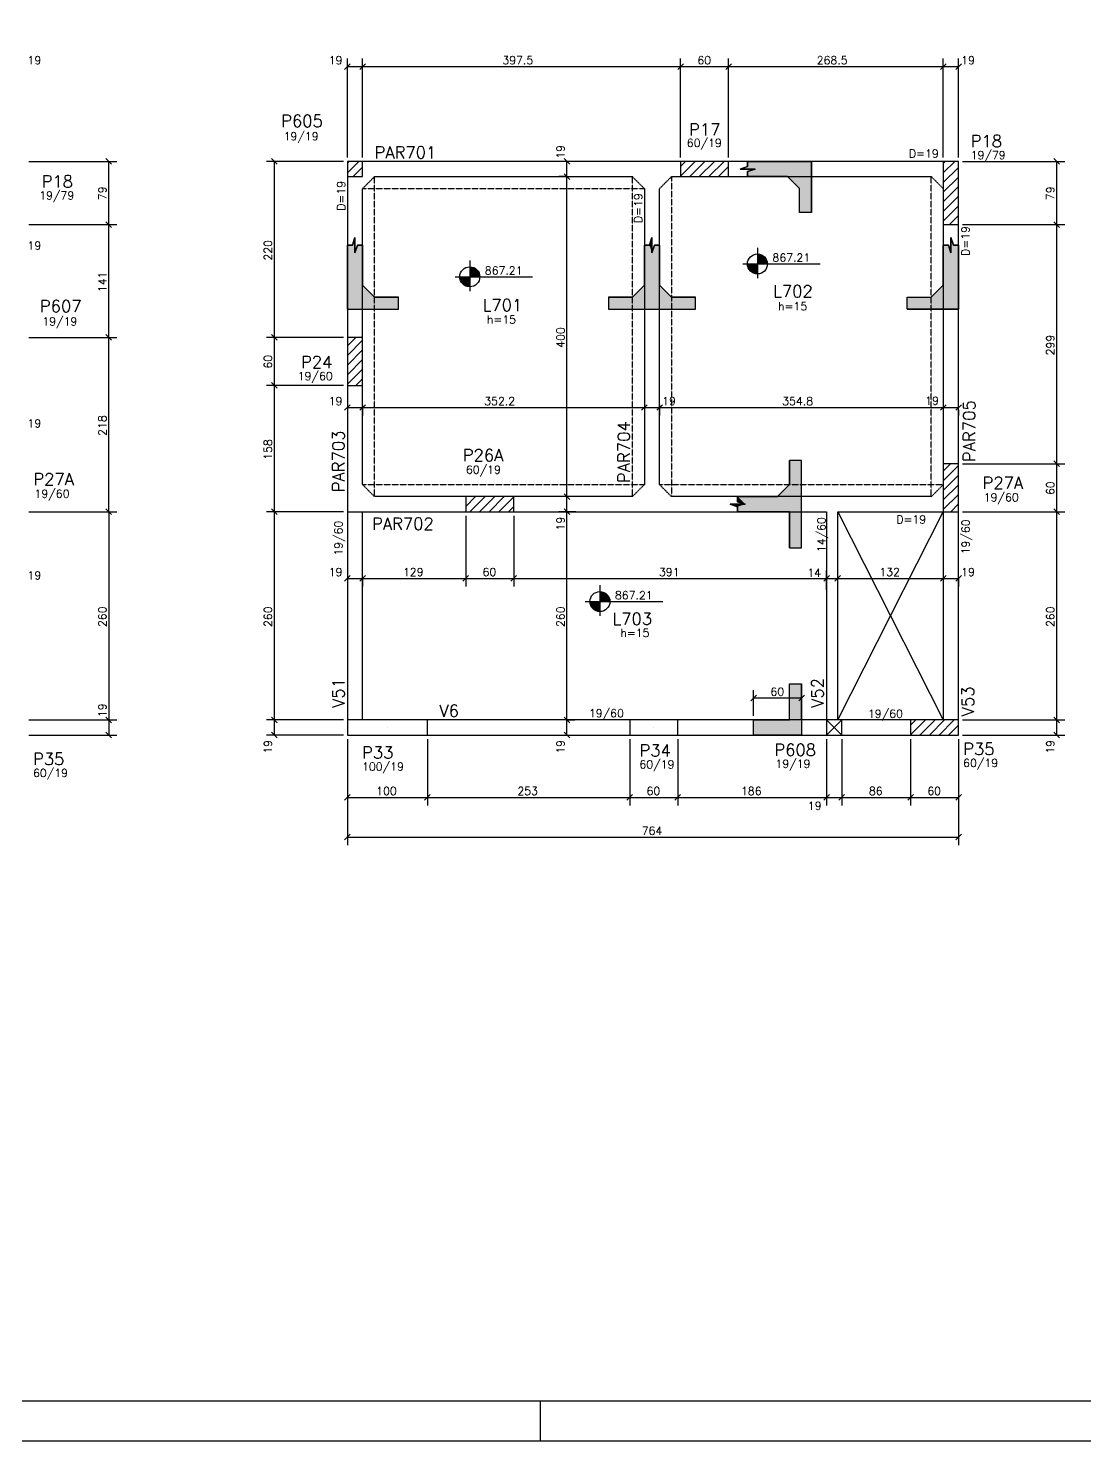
# Model space of a CAD drawing. Extents: x 474 to 5808, y 370 to 3870.
# Drawn here: x 3299 to 4620, y 370 to 2135 of the extents above; entities that cross this region are included whole.
import ezdxf

# ---------------------------------------------------------------- set-up
doc = ezdxf.new("R2010")
doc.units = 0
doc.header["$MEASUREMENT"] = 0
doc.linetypes.add('ESTILO_TQS_0001', pattern=[1, 0.7, -0.3])
doc.linetypes.add('ESTILO_TQS_0005', pattern=[0.4, 0.3, -0.1])
for name, color, linetype in [('1', 1, 'CONTINUOUS'), ('2', 2, 'CONTINUOUS'), ('3', 3, 'CONTINUOUS'), ('4', 4, 'CONTINUOUS'), ('6', 6, 'CONTINUOUS'), ('7', 7, 'CONTINUOUS'), ('8', 8, 'CONTINUOUS'), ('9', 9, 'CONTINUOUS')]:
    doc.layers.add(name, color=color, linetype=linetype)
doc.styles.get("Standard").update_dxf_attribs({"font": 'ROMANS.SHX'})

msp = doc.modelspace()

# ---------------------------------------------------------------- linework, layer by layer
at = {"layer": '1', "linetype": 'Continuous'}
for p, q in [((4310.747761, 1270.901967), (4442.747761, 1530.901967)), ((4310.747761, 1530.901967), (4442.747761, 1270.901967)), ((4296.747761, 1251.901967), (4315.747761, 1270.901967)), ((4315.747761, 1251.901967), (4296.747761, 1270.901967))]:
    msp.add_line(p, q, dxfattribs=at)
for points in [[(474.213215, 369.839668), (5807.808732, 369.839668), (5807.808732, 3869.839668), (474.213215, 3869.839668), (474.213215, 369.839668)], [(4198.133318, 1968.901967), (4198.133318, 1962.568621), (4188.633318, 1959.401967), (4207.633317, 1959.401967), (4198.133318, 1956.235294), (4198.133318, 1949.901967)], [(3697.747761, 1864.250747), (3704.081106, 1864.250747), (3707.247761, 1873.750747), (3707.247761, 1854.750748), (3710.414434, 1864.250747), (3716.747761, 1864.250747)], [(4068.997674, 1864.250747), (4075.331019, 1864.250747), (4078.497674, 1873.750747), (4078.497674, 1854.750748), (4081.664346, 1864.250747), (4087.997674, 1864.250747)], [(4461.747841, 1864.250747), (4455.414496, 1864.250747), (4452.247841, 1873.750747), (4452.247841, 1854.750748), (4449.081169, 1864.250747), (4442.747841, 1864.250747)], [(4185.633318, 1530.901967), (4185.633318, 1537.235312), (4176.133318, 1540.401967), (4195.133317, 1540.401967), (4185.633318, 1543.568639), (4185.633318, 1549.901967)]]:
    msp.add_lwpolyline(points, dxfattribs=at)
at = {"layer": '2', "linetype": 'Continuous'}
for p, q in [((3694.212308, 2083.790892), (3701.283375, 2090.86196)), ((3713.212308, 2083.790892), (3720.283375, 2090.86196)), ((3713.212308, 2083.790892), (3720.283375, 2090.86196)), ((4110.712227, 2083.790892), (4117.783295, 2090.86196)), ((4110.712227, 2083.790892), (4117.783295, 2090.86196)), ((4170.712227, 2083.790892), (4177.783295, 2090.86196)), ((4170.712227, 2083.790892), (4177.783295, 2090.86196)), ((4439.212227, 2083.790892), (4446.283295, 2090.86196)), ((4439.212227, 2083.790892), (4446.283295, 2090.86196)), ((4458.212227, 2083.790892), (4465.283295, 2090.86196)), ((3402.986963, 1965.366433), (3395.915895, 1972.437501)), ((3610.055443, 1965.366433), (3602.984375, 1972.437501)), ((3975.762896, 1965.366433), (3968.691829, 1972.437501)), ((4588.011983, 1965.366433), (4580.940915, 1972.437501)), ((3707.247841, 1959.401967), (3707.247841, 1959.401967)), ((3975.762896, 1946.366433), (3968.691829, 1953.437501)), ((3975.762896, 1946.366433), (3968.691829, 1953.437501)), ((4144.247761, 1959.401967), (4144.247761, 1959.401967)), ((4452.247761, 1929.401967), (4452.247761, 1929.401967)), ((3402.986963, 1886.366433), (3395.915895, 1893.437501)), ((3402.986963, 1886.366433), (3395.915895, 1893.437501)), ((4588.011983, 1886.366433), (4580.940915, 1893.437501)), ((4588.011983, 1886.366433), (4580.940915, 1893.437501)), ((3402.986963, 1745.366433), (3395.915895, 1752.437501)), ((3402.986963, 1745.366433), (3395.915895, 1752.437501)), ((3402.986963, 1745.366433), (3395.915895, 1752.437501)), ((3610.055443, 1745.366433), (3602.984375, 1752.437501)), ((3610.055443, 1745.366433), (3602.984375, 1752.437501)), ((3707.247761, 1718.901967), (3707.247761, 1718.901967)), ((3610.055443, 1685.366433), (3602.984375, 1692.437501)), ((3610.055443, 1685.366433), (3602.984375, 1692.437501)), ((3694.212227, 1657.762087), (3701.283295, 1664.833154)), ((3713.212227, 1657.762087), (3720.283295, 1664.833154)), ((3713.212227, 1657.762087), (3720.283295, 1664.833154)), ((4065.46214, 1657.762087), (4072.533208, 1664.833154)), ((4065.46214, 1657.762087), (4072.533208, 1664.833154)), ((4084.46214, 1657.762087), (4091.533208, 1664.833154)), ((4084.46214, 1657.762087), (4091.533208, 1664.833154)), ((4439.212227, 1657.762087), (4446.283295, 1664.833154)), ((4439.212227, 1657.762087), (4446.283295, 1664.833154)), ((4458.212227, 1657.762087), (4465.283295, 1664.833154)), ((4588.011983, 1587.366433), (4580.940915, 1594.437501)), ((4588.011983, 1587.366433), (4580.940915, 1594.437501)), ((4452.247761, 1560.901967), (4452.247761, 1560.901967)), ((3875.747761, 1540.401967), (3875.747761, 1540.401967)), ((3975.762896, 1546.366433), (3968.691829, 1553.437501)), ((3975.762896, 1546.366433), (3968.691829, 1553.437501)), ((3402.986963, 1527.366433), (3395.915895, 1534.437501)), ((3402.986963, 1527.366433), (3395.915895, 1534.437501)), ((3395.915895, 1534.437501), (3402.986963, 1527.366433)), ((3610.055443, 1527.366433), (3602.984375, 1534.437501)), ((3610.055443, 1527.366433), (3602.984375, 1534.437501)), ((3975.762896, 1527.366433), (3968.691829, 1534.437501)), ((4588.011983, 1527.366433), (4580.940915, 1534.437501)), ((4588.011983, 1527.366433), (4580.940915, 1534.437501)), ((3694.212227, 1444.130282), (3701.283295, 1451.20135)), ((3713.212227, 1444.130282), (3720.283295, 1451.20135)), ((3713.212227, 1444.130282), (3720.283295, 1451.20135)), ((3842.212227, 1444.130282), (3849.283295, 1451.20135)), ((3842.212227, 1444.130282), (3849.283295, 1451.20135)), ((3902.212227, 1444.130282), (3909.283295, 1451.20135)), ((3902.212227, 1444.130282), (3909.283295, 1451.20135)), ((4293.212227, 1444.130282), (4300.283295, 1451.20135)), ((4293.212227, 1444.130282), (4300.283295, 1451.20135)), ((4307.212227, 1444.130282), (4314.283295, 1451.20135)), ((4307.212227, 1444.130282), (4314.283295, 1451.20135)), ((4439.212227, 1444.130282), (4446.283295, 1451.20135)), ((4439.212227, 1444.130282), (4446.283295, 1451.20135)), ((4458.212227, 1444.130282), (4465.283295, 1451.20135)), ((4209.168852, 1301.580875), (4202.097784, 1294.509807)), ((4269.168852, 1301.580875), (4262.097784, 1294.509807)), ((3395.915895, 1274.437501), (3402.986963, 1267.366433)), ((3395.915895, 1274.437501), (3402.986963, 1267.366433)), ((3610.055443, 1267.366433), (3602.984375, 1274.437501)), ((3610.055443, 1267.366433), (3602.984375, 1274.437501)), ((3975.762896, 1267.366433), (3968.691829, 1274.437501)), ((3975.762896, 1267.366433), (3968.691829, 1274.437501)), ((4588.011983, 1267.366433), (4580.940915, 1274.437501)), ((4588.011983, 1267.366433), (4580.940915, 1274.437501)), ((3395.915895, 1255.437501), (3402.986963, 1248.366433)), ((3610.055443, 1248.366433), (3602.984375, 1255.437501)), ((3747.747761, 1261.401967), (3747.747761, 1261.401967)), ((3975.762896, 1248.366433), (3968.691829, 1255.437501)), ((4080.747761, 1261.401967), (4080.747761, 1261.401967)), ((4306.247761, 1261.401967), (4306.247761, 1261.401967)), ((4431.747761, 1261.401967), (4431.747761, 1261.401967)), ((4588.011983, 1248.366433), (4580.940915, 1255.437501)), ((3694.212227, 1170.428271), (3701.283295, 1177.499339)), ((3794.212227, 1170.428271), (3801.283295, 1177.499339)), ((3794.212227, 1170.428271), (3801.283295, 1177.499339)), ((4047.212227, 1170.428271), (4054.283295, 1177.499339)), ((4047.212227, 1170.428271), (4054.283295, 1177.499339)), ((4107.212227, 1170.428271), (4114.283295, 1177.499339)), ((4107.212227, 1170.428271), (4114.283295, 1177.499339)), ((4293.212227, 1170.428271), (4300.283295, 1177.499339)), ((4293.212227, 1170.428271), (4300.283295, 1177.499339)), ((4312.212227, 1170.428271), (4319.283295, 1177.499339)), ((4312.212227, 1170.428271), (4319.283295, 1177.499339)), ((4398.212227, 1170.428271), (4405.283295, 1177.499339)), ((4398.212227, 1170.428271), (4405.283295, 1177.499339)), ((4458.212227, 1170.428271), (4465.283295, 1177.499339)), ((3694.212227, 1120.73109), (3701.283295, 1127.802158)), ((4458.212227, 1120.73109), (4465.283295, 1127.802158))]:
    msp.add_line(p, q, dxfattribs=at)
at = {"layer": '3', "linetype": 'Continuous'}
for p, q in [((3697.747841, 1954.729626), (3711.920182, 1968.901967)), ((3697.747841, 1966.750441), (3699.899367, 1968.901967)), ((3704.940998, 1949.901967), (3716.747841, 1961.708811)), ((4114.247761, 1950.501011), (4132.648717, 1968.901967)), ((4114.247761, 1962.521826), (4120.627902, 1968.901967)), ((4125.669532, 1949.901967), (4144.669532, 1968.901967)), ((4137.690348, 1949.901967), (4156.690348, 1968.901967)), ((4149.711163, 1949.901967), (4168.711163, 1968.901967)), ((4161.731978, 1949.901967), (4174.247761, 1962.417749)), ((4442.747761, 1954.438998), (4457.21073, 1968.901967)), ((4442.747761, 1966.459813), (4445.189914, 1968.901967)), ((4442.747761, 1942.418183), (4461.747761, 1961.418183)), ((4173.752794, 1949.901967), (4174.247761, 1950.396934)), ((4442.747761, 1930.397367), (4461.747761, 1949.397367)), ((4442.747761, 1918.376552), (4461.747761, 1937.376552)), ((4442.747761, 1906.355737), (4461.747761, 1925.355737)), ((4442.747761, 1894.334922), (4461.747761, 1913.334922)), ((4450.335621, 1889.901967), (4461.747761, 1901.314106)), ((4210.390019, 1861.049699), (4210.390019, 1822.902919)), ((3850.78943, 1844.931589), (3850.78943, 1806.784809)), ((3850.78943, 1837.079483), (3850.78943, 1812.079483)), ((3850.78943, 1836.472136), (3854.638555, 1836.472136)), ((4192.131324, 1840.697593), (4288.855469, 1840.697593)), ((4210.389972, 1839.904792), (4197.889972, 1839.904792)), ((4197.890019, 1840.697593), (4222.890019, 1840.697593)), ((4210.389972, 1839.111943), (4197.990966, 1839.111943)), ((4210.389972, 1838.319094), (4198.118329, 1838.319094)), ((4210.389972, 1837.526245), (4198.298955, 1837.526245)), ((4210.389972, 1836.733443), (4198.535228, 1836.733443)), ((4210.390019, 1853.197593), (4210.390019, 1828.197593)), ((4210.390019, 1852.590246), (4214.239144, 1852.590246)), ((4210.390019, 1851.797397), (4216.138482, 1851.797397)), ((4210.390019, 1851.004548), (4217.462277, 1851.004548)), ((4210.390019, 1850.211687), (4218.497539, 1850.211687)), ((4210.390019, 1849.418897), (4219.344878, 1849.418897)), ((4210.390019, 1848.626048), (4220.053887, 1848.626048)), ((4210.390019, 1847.833187), (4220.653224, 1847.833187)), ((4210.390019, 1847.040338), (4221.161246, 1847.040338)), ((4210.390019, 1846.247489), (4221.5904, 1846.247489)), ((4210.390019, 1845.45464), (4221.949458, 1845.45464)), ((4210.390019, 1844.661791), (4222.244763, 1844.661791)), ((4210.390019, 1843.868989), (4222.481036, 1843.868989)), ((4210.390019, 1843.07614), (4222.661614, 1843.07614)), ((4210.390019, 1842.283291), (4222.789025, 1842.283291)), ((4210.390019, 1841.490442), (4222.890019, 1841.490442)), ((3832.530735, 1824.579483), (3929.25488, 1824.579483)), ((3850.789383, 1823.786682), (3838.289383, 1823.786682)), ((3838.28943, 1824.579483), (3863.28943, 1824.579483)), ((3850.789383, 1822.993833), (3838.390377, 1822.993833)), ((3850.789383, 1822.200984), (3838.51774, 1822.200984)), ((3850.789383, 1821.408135), (3838.698366, 1821.408135)), ((3850.789383, 1820.615333), (3838.934639, 1820.615333)), ((3850.789383, 1819.822437), (3839.229944, 1819.822437)), ((3850.789383, 1819.029635), (3839.589002, 1819.029635)), ((3850.78943, 1835.679287), (3856.537893, 1835.679287)), ((3850.78943, 1834.886438), (3857.861688, 1834.886438)), ((3850.78943, 1834.093577), (3858.89695, 1834.093577)), ((3850.78943, 1833.300787), (3859.744289, 1833.300787)), ((3850.78943, 1832.507938), (3860.453298, 1832.507938)), ((3850.78943, 1831.715077), (3861.052635, 1831.715077)), ((3850.78943, 1830.922228), (3861.560657, 1830.922228)), ((3850.78943, 1830.129379), (3861.989811, 1830.129379)), ((3850.78943, 1829.33653), (3862.348869, 1829.33653)), ((3850.78943, 1828.543681), (3862.644174, 1828.543681)), ((3850.78943, 1827.75088), (3862.880447, 1827.75088)), ((3850.78943, 1826.958031), (3863.061025, 1826.958031)), ((3850.78943, 1826.165181), (3863.188436, 1826.165181)), ((3850.78943, 1825.372332), (3863.28943, 1825.372332)), ((4210.389972, 1835.940546), (4198.830533, 1835.940546)), ((4210.389972, 1835.147745), (4199.189591, 1835.147745)), ((4210.389972, 1834.354896), (4199.618745, 1834.354896)), ((4210.389972, 1833.562047), (4200.126767, 1833.562047)), ((4210.389972, 1832.769198), (4200.726151, 1832.769198)), ((4210.389972, 1831.976397), (4201.435113, 1831.976397)), ((4210.389972, 1831.183488), (4202.282453, 1831.183488)), ((4210.389972, 1830.390686), (4203.317714, 1830.390686)), ((4210.389972, 1829.597837), (4204.641509, 1829.597837)), ((4210.389972, 1828.804988), (4206.540894, 1828.804988)), ((3850.789383, 1818.236786), (3840.018156, 1818.236786)), ((3850.789383, 1817.443937), (3840.526178, 1817.443937)), ((3850.789383, 1816.651088), (3841.125562, 1816.651088)), ((3850.789383, 1815.858287), (3841.834524, 1815.858287)), ((3850.789383, 1815.065378), (3842.681864, 1815.065378)), ((3850.789383, 1814.272577), (3843.717125, 1814.272577)), ((3850.789383, 1813.479728), (3845.04092, 1813.479728)), ((3850.789383, 1812.686878), (3846.940305, 1812.686878)), ((3697.747761, 1738.35487), (3708.294857, 1748.901967)), ((3697.747761, 1726.334055), (3716.747761, 1745.334055)), ((3697.747761, 1714.31324), (3716.747761, 1733.31324)), ((3697.747761, 1702.292425), (3716.747761, 1721.292425)), ((3697.747761, 1690.271609), (3716.747761, 1709.271609)), ((3708.398934, 1688.901967), (3716.747761, 1697.250794)), ((4442.747761, 1581.793724), (4451.856003, 1590.901967)), ((4442.747761, 1569.772909), (4461.747761, 1588.772909)), ((4442.747761, 1557.752094), (4461.747761, 1576.752094)), ((4442.747761, 1545.731278), (4461.747761, 1564.731278)), ((3845.747761, 1537.751227), (3857.898501, 1549.901967)), ((3845.747761, 1549.772043), (3845.877685, 1549.901967)), ((3850.919316, 1530.901967), (3869.919316, 1549.901967)), ((3862.940131, 1530.901967), (3881.940131, 1549.901967)), ((3874.960946, 1530.901967), (3893.960946, 1549.901967)), ((3886.981762, 1530.901967), (3905.747761, 1549.667966)), ((3899.002577, 1530.901967), (3905.747761, 1537.647151)), ((4442.747761, 1533.710463), (4461.747761, 1552.710463)), ((4451.96008, 1530.901967), (4461.747761, 1540.689648)), ((4013.459995, 1439.073208), (4013.459995, 1400.926427)), ((4013.459995, 1431.221102), (4013.459995, 1406.221102)), ((4013.459995, 1430.613755), (4017.30912, 1430.613755)), ((3995.201299, 1418.721102), (4091.925444, 1418.721102)), ((4013.459947, 1417.928301), (4000.959947, 1417.928301)), ((4000.959995, 1418.721102), (4025.959995, 1418.721102)), ((4013.459947, 1417.135452), (4001.060941, 1417.135452)), ((4013.459947, 1416.342602), (4001.188304, 1416.342602)), ((4013.459947, 1415.549753), (4001.36893, 1415.549753)), ((4013.459947, 1414.756952), (4001.605203, 1414.756952)), ((4013.459947, 1413.964055), (4001.900508, 1413.964055)), ((4013.459947, 1413.171254), (4002.259567, 1413.171254)), ((4013.459995, 1429.820905), (4019.208457, 1429.820905)), ((4013.459995, 1429.028056), (4020.532253, 1429.028056)), ((4013.459995, 1428.235195), (4021.567514, 1428.235195)), ((4013.459995, 1427.442406), (4022.414854, 1427.442406)), ((4013.459995, 1426.649557), (4023.123863, 1426.649557)), ((4013.459995, 1425.856696), (4023.723199, 1425.856696)), ((4013.459995, 1425.063847), (4024.231222, 1425.063847)), ((4013.459995, 1424.270998), (4024.660375, 1424.270998)), ((4013.459995, 1423.478149), (4025.019433, 1423.478149)), ((4013.459995, 1422.6853), (4025.314739, 1422.6853)), ((4013.459995, 1421.892498), (4025.551012, 1421.892498)), ((4013.459995, 1421.099649), (4025.73159, 1421.099649)), ((4013.459995, 1420.3068), (4025.859001, 1420.3068)), ((4013.459995, 1419.513951), (4025.959995, 1419.513951)), ((4013.459947, 1412.378405), (4002.68872, 1412.378405)), ((4013.459947, 1411.585556), (4003.196742, 1411.585556)), ((4013.459947, 1410.792707), (4003.796127, 1410.792707)), ((4013.459947, 1409.999905), (4004.505088, 1409.999905)), ((4013.459947, 1409.206997), (4005.352428, 1409.206997)), ((4013.459947, 1408.414195), (4006.387689, 1408.414195)), ((4013.459947, 1407.621346), (4007.711484, 1407.621346)), ((4013.459947, 1406.828497), (4009.61087, 1406.828497)), ((4401.747761, 1252.294158), (4420.35557, 1270.901967)), ((4401.747761, 1264.314973), (4408.334755, 1270.901967)), ((4413.376385, 1251.901967), (4432.376385, 1270.901967)), ((4425.397201, 1251.901967), (4444.397201, 1270.901967)), ((4437.418016, 1251.901967), (4456.418016, 1270.901967)), ((4449.438831, 1251.901967), (4461.747761, 1264.210896)), ((4461.459647, 1251.901967), (4461.747761, 1252.190081)), ((3938.840516, 419.841243), (3938.840516, 369.841743)), ((3938.840516, 419.841243), (3938.840516, 369.841743))]:
    msp.add_line(p, q, dxfattribs=at)
at = {"layer": '3', "linetype": 'ESTILO_TQS_0001'}
for p, q in [((3716.747761, 1934.901967), (3731.747761, 1949.901967)), ((3731.747761, 1949.901967), (4053.997674, 1949.901967)), ((4053.997674, 1949.901967), (4068.997674, 1934.901967)), ((4087.997674, 1934.901967), (4102.997674, 1949.901967)), ((4102.997674, 1949.901967), (4114.247761, 1949.901967)), ((4174.247761, 1949.901967), (4427.747761, 1949.901967)), ((4427.747761, 1949.901967), (4442.747761, 1934.901967)), ((3716.747761, 1748.901967), (3716.747761, 1934.901967)), ((4068.997674, 1934.901967), (4068.997674, 1564.901967)), ((4087.997674, 1564.901967), (4087.997674, 1934.901967)), ((4442.747761, 1889.901967), (4442.747761, 1590.901967)), ((3716.747761, 1564.901967), (3716.747761, 1688.901967)), ((3716.747761, 1564.901967), (3731.747761, 1549.901967)), ((4053.997674, 1549.901967), (4068.997674, 1564.901967)), ((4087.997674, 1564.901967), (4102.997674, 1549.901967)), ((4427.747761, 1549.901967), (4442.747761, 1564.901967)), ((3845.747761, 1549.901967), (3731.747761, 1549.901967)), ((4053.997674, 1549.901967), (3905.747761, 1549.901967)), ((4303.747761, 1549.901967), (4102.997674, 1549.901967)), ((4427.747761, 1549.901967), (4303.747761, 1549.901967))]:
    msp.add_line(p, q, dxfattribs=at)
at = {"layer": '3', "linetype": 'Continuous'}
for points in [[(4078.497674, 1968.901967), (3716.747841, 1968.901967)], [(4114.247761, 1968.901967), (4078.497674, 1968.901967)], [(4442.747761, 1968.901967), (4174.247761, 1968.901967)], [(3697.747761, 1949.901967), (3697.747761, 1748.901967)], [(4461.747761, 1590.901967), (4461.747761, 1889.901967)], [(3697.747761, 1688.901967), (3697.747761, 1540.401967)], [(3697.747761, 1540.401967), (3697.747761, 1270.901967)], [(4310.747761, 1530.901967), (4442.747761, 1530.901967)], [(4310.747761, 1270.901967), (4310.747761, 1530.901967)], [(4442.747761, 1530.901967), (4442.747761, 1270.901967)], [(4461.747761, 1270.901967), (4461.747761, 1530.901967)], [(4401.747761, 1270.901967), (4315.747761, 1270.901967)], [(3797.747761, 1251.901967), (4050.747761, 1251.901967)], [(4110.747761, 1251.901967), (4296.747761, 1251.901967)], [(4315.747761, 1251.901967), (4401.747761, 1251.901967)]]:
    msp.add_lwpolyline(points, dxfattribs=at)
at = {"layer": '3', "linetype": 'ESTILO_TQS_0001'}
for points in [[(3697.747761, 1530.901967), (3845.747761, 1530.901967)], [(3716.747761, 1270.901967), (3716.747761, 1530.901967)], [(3905.747761, 1530.901967), (4078.497674, 1530.901967)], [(4078.497674, 1530.901967), (4296.747761, 1530.901967)], [(4296.747761, 1530.901967), (4296.747761, 1270.901967)], [(4050.747761, 1270.901967), (3797.747761, 1270.901967)], [(4296.747761, 1270.901967), (4110.747761, 1270.901967)]]:
    msp.add_lwpolyline(points, dxfattribs=at)
at = {"layer": '3', "linetype": 'Continuous'}
for centre in [(3850.78943, 1824.579483), (4210.390019, 1840.697593), (4013.459995, 1418.721102)]:
    msp.add_circle(centre, 12.5, dxfattribs=at)
at = {"layer": '6', "linetype": 'Continuous'}
for p, q in [((4278.133318, 1968.901967), (4198.133318, 1968.901967)), ((4278.133318, 1949.901967), (4278.133318, 1968.901967)), ((4248.133318, 1949.901967), (4198.133318, 1949.901967)), ((4263.133318, 1934.901967), (4248.133318, 1949.901967)), ((4278.133318, 1904.901967), (4278.133318, 1949.901967)), ((4263.133318, 1904.901967), (4263.133318, 1934.901967)), ((3697.747761, 1784.250747), (3697.747761, 1864.250747)), ((3716.747761, 1864.250747), (3716.747761, 1814.250747)), ((4068.997674, 1814.250747), (4068.997674, 1864.250747)), ((4087.997674, 1864.250747), (4087.997674, 1814.250747)), ((4442.747841, 1814.250747), (4442.747841, 1864.250747)), ((4461.747841, 1784.250747), (4461.747841, 1864.250747)), ((3716.747761, 1814.250747), (3731.747761, 1799.250747)), ((4053.997674, 1799.250747), (4068.997674, 1814.250747)), ((4087.997674, 1814.250747), (4102.997674, 1799.250747)), ((4427.747841, 1799.250747), (4442.747841, 1814.250747)), ((3697.747761, 1784.250747), (3716.747761, 1784.250747)), ((3716.747761, 1784.250747), (3761.747761, 1784.250747)), ((3731.747761, 1799.250747), (3761.747761, 1799.250747)), ((4023.997674, 1799.250747), (4053.997674, 1799.250747)), ((4023.997674, 1784.250747), (4068.997674, 1784.250747)), ((4068.997674, 1784.250747), (4087.997674, 1784.250747)), ((4087.997674, 1784.250747), (4132.997674, 1784.250747)), ((4102.997674, 1799.250747), (4132.997674, 1799.250747)), ((4397.747841, 1799.250747), (4427.747841, 1799.250747)), ((4397.747841, 1784.250747), (4442.747841, 1784.250747)), ((4442.747841, 1784.250747), (4461.747841, 1784.250747)), ((4250.633318, 1564.901967), (4250.633318, 1594.901967)), ((4265.633318, 1549.901967), (4265.633318, 1594.901967)), ((4235.633318, 1549.901967), (4250.633318, 1564.901967)), ((4185.633318, 1549.901967), (4235.633318, 1549.901967)), ((4265.633318, 1530.901967), (4265.633318, 1549.901967)), ((4250.633318, 1530.901967), (4185.633318, 1530.901967)), ((4250.633318, 1515.901967), (4250.633318, 1530.901967)), ((4265.633318, 1485.901967), (4265.633318, 1530.901967)), ((4250.633318, 1485.901967), (4250.633318, 1515.901967)), ((4250.633318, 1300.901967), (4250.633318, 1315.901967)), ((4265.633318, 1270.901967), (4265.633318, 1315.901967)), ((4250.633318, 1270.901967), (4250.633318, 1300.901967)), ((4205.633318, 1251.901967), (4205.633318, 1270.901967)), ((4205.633318, 1270.901967), (4250.633318, 1270.901967)), ((4265.633318, 1270.901967), (4265.633318, 1251.901967)), ((4265.633318, 1251.901967), (4205.633318, 1251.901967))]:
    msp.add_line(p, q, dxfattribs=at)
msp.add_lwpolyline([(624.215682, 419.841243), (5757.813138, 419.841243), (5757.813138, 3819.840168), (624.215682, 3819.840168), (624.215682, 419.841243)], dxfattribs=at)
at = {"layer": '7', "linetype": 'Continuous'}
for points in [[(3697.747841, 1949.901967), (3716.747841, 1949.901967), (3716.747841, 1968.901967), (3697.747841, 1968.901967), (3697.747841, 1949.901967)], [(4114.247761, 1949.901967), (4174.247761, 1949.901967), (4174.247761, 1968.901967), (4114.247761, 1968.901967), (4114.247761, 1949.901967)], [(4442.747761, 1889.901967), (4461.747761, 1889.901967), (4461.747761, 1968.901967), (4442.747761, 1968.901967), (4442.747761, 1889.901967)], [(3697.747761, 1688.901967), (3716.747761, 1688.901967), (3716.747761, 1748.901967), (3697.747761, 1748.901967), (3697.747761, 1688.901967)], [(4442.747761, 1530.901967), (4461.747761, 1530.901967), (4461.747761, 1590.901967), (4442.747761, 1590.901967), (4442.747761, 1530.901967)], [(3845.747761, 1530.901967), (3905.747761, 1530.901967), (3905.747761, 1549.901967), (3845.747761, 1549.901967), (3845.747761, 1530.901967)], [(3697.747761, 1251.901967), (3797.747761, 1251.901967), (3797.747761, 1270.901967), (3697.747761, 1270.901967), (3697.747761, 1251.901967)], [(4050.747761, 1251.901967), (4110.747761, 1251.901967), (4110.747761, 1270.901967), (4050.747761, 1270.901967), (4050.747761, 1251.901967)], [(4296.747761, 1251.901967), (4315.747761, 1251.901967), (4315.747761, 1270.901967), (4296.747761, 1270.901967), (4296.747761, 1251.901967)], [(4401.747761, 1251.901967), (4461.747761, 1251.901967), (4461.747761, 1270.901967), (4401.747761, 1270.901967), (4401.747761, 1251.901967)]]:
    msp.add_lwpolyline(points, dxfattribs=at)
at = {"layer": '8', "linetype": 'Continuous'}
for points in [[(4278.133318, 1968.901967), (4278.133318, 1904.901967), (4263.133318, 1904.901967), (4263.133318, 1934.901967), (4248.133318, 1949.901967), (4198.133318, 1949.901967), (4198.133318, 1956.235294), (4207.633317, 1959.401967), (4188.633318, 1959.401967), (4198.133318, 1962.568621), (4198.133318, 1968.901967), (4278.133318, 1968.901967)], [(3697.747761, 1784.250747), (3761.747761, 1784.250747), (3761.747761, 1799.250747), (3731.747761, 1799.250747), (3716.747761, 1814.250747), (3716.747761, 1864.250747), (3710.414434, 1864.250747), (3707.247761, 1854.750748), (3707.247761, 1873.750747), (3704.081106, 1864.250747), (3697.747761, 1864.250747), (3697.747761, 1784.250747)], [(4023.997674, 1784.250747), (4132.997674, 1784.250747), (4132.997674, 1799.250747), (4102.997674, 1799.250747), (4087.997674, 1814.250747), (4087.997674, 1864.250747), (4081.664346, 1864.250747), (4078.497674, 1854.750748), (4078.497674, 1873.750747), (4075.331019, 1864.250747), (4068.997674, 1864.250747), (4068.997674, 1814.250747), (4053.997674, 1799.250747), (4023.997674, 1799.250747), (4023.997674, 1784.250747)], [(4461.747841, 1784.250747), (4397.747841, 1784.250747), (4397.747841, 1799.250747), (4427.747841, 1799.250747), (4442.747841, 1814.250747), (4442.747841, 1864.250747), (4449.081169, 1864.250747), (4452.247841, 1854.750748), (4452.247841, 1873.750747), (4455.414496, 1864.250747), (4461.747841, 1864.250747), (4461.747841, 1784.250747)], [(4265.633318, 1485.901967), (4265.633318, 1594.901967), (4250.633318, 1594.901967), (4250.633318, 1564.901967), (4235.633318, 1549.901967), (4185.633318, 1549.901967), (4185.633318, 1543.568639), (4195.133317, 1540.401967), (4176.133318, 1540.401967), (4185.633318, 1537.235312), (4185.633318, 1530.901967), (4250.633318, 1530.901967), (4250.633318, 1515.901967), (4250.633318, 1485.901967), (4265.633318, 1485.901967)], [(4265.633318, 1315.901967), (4265.633318, 1251.901967), (4205.633318, 1251.901967), (4205.633318, 1270.901967), (4250.633318, 1270.901967), (4250.633318, 1315.901967), (4265.633318, 1315.901967)]]:
    msp.add_lwpolyline(points, dxfattribs=at)
for points in [[(4207.633317, 1959.401967), (4188.633318, 1959.401967), (4278.133318, 1968.901967)], [(4188.633318, 1959.401967), (4198.133318, 1962.568621), (4278.133318, 1968.901967)], [(4248.133318, 1949.901967), (4198.133318, 1949.901967), (4278.133318, 1968.901967)], [(4198.133318, 1949.901967), (4198.133318, 1956.235294), (4278.133318, 1968.901967)], [(4198.133318, 1956.235294), (4207.633317, 1959.401967), (4278.133318, 1968.901967)], [(4198.133318, 1962.568621), (4198.133318, 1968.901967), (4278.133318, 1968.901967)], [(4278.133318, 1968.901967), (4278.133318, 1968.901967), (4198.133318, 1968.901967)], [(4263.133318, 1934.901967), (4248.133318, 1949.901967), (4278.133318, 1968.901967)], [(4278.133318, 1904.901967), (4263.133318, 1904.901967), (4278.133318, 1968.901967)], [(4263.133318, 1904.901967), (4263.133318, 1934.901967), (4278.133318, 1968.901967)], [(3697.747761, 1784.250747), (3707.247761, 1854.750748), (3707.247761, 1873.750747)], [(3697.747761, 1784.250747), (3707.247761, 1873.750747), (3704.081106, 1864.250747)], [(4075.331019, 1864.250747), (4078.497674, 1854.750748), (4078.497674, 1873.750747)], [(4452.247841, 1854.750748), (4452.247841, 1873.750747), (4461.747841, 1784.250747)], [(4452.247841, 1873.750747), (4455.414496, 1864.250747), (4461.747841, 1784.250747)], [(3697.747761, 1784.250747), (3716.747761, 1814.250747), (3716.747761, 1864.250747)], [(3697.747761, 1784.250747), (3716.747761, 1864.250747), (3710.414434, 1864.250747)], [(3697.747761, 1784.250747), (3710.414434, 1864.250747), (3707.247761, 1854.750748)], [(3697.747761, 1784.250747), (3704.081106, 1864.250747), (3697.747761, 1864.250747)], [(3697.747761, 1784.250747), (3697.747761, 1864.250747), (3697.747761, 1784.250747)], [(4068.997674, 1814.250747), (4087.997674, 1814.250747), (4075.331019, 1864.250747)], [(4068.997674, 1864.250747), (4068.997674, 1814.250747), (4075.331019, 1864.250747)], [(4087.997674, 1814.250747), (4078.497674, 1854.750748), (4075.331019, 1864.250747)], [(4078.497674, 1854.750748), (4087.997674, 1814.250747), (4081.664346, 1864.250747)], [(4087.997674, 1814.250747), (4087.997674, 1864.250747), (4081.664346, 1864.250747)], [(4442.747841, 1814.250747), (4442.747841, 1864.250747), (4461.747841, 1784.250747)], [(4442.747841, 1864.250747), (4449.081169, 1864.250747), (4461.747841, 1784.250747)], [(4449.081169, 1864.250747), (4452.247841, 1854.750748), (4461.747841, 1784.250747)], [(4455.414496, 1864.250747), (4461.747841, 1864.250747), (4461.747841, 1784.250747)], [(4461.747841, 1784.250747), (4461.747841, 1784.250747), (4461.747841, 1864.250747)], [(3697.747761, 1784.250747), (3731.747761, 1799.250747), (3716.747761, 1814.250747)], [(4068.997674, 1814.250747), (4053.997674, 1799.250747), (4132.997674, 1784.250747)], [(4132.997674, 1784.250747), (4102.997674, 1799.250747), (4068.997674, 1814.250747)], [(4102.997674, 1799.250747), (4087.997674, 1814.250747), (4068.997674, 1814.250747)], [(4427.747841, 1799.250747), (4442.747841, 1814.250747), (4461.747841, 1784.250747)], [(3697.747761, 1784.250747), (3761.747761, 1784.250747), (3761.747761, 1799.250747)], [(3697.747761, 1784.250747), (3761.747761, 1799.250747), (3731.747761, 1799.250747)], [(4053.997674, 1799.250747), (4023.997674, 1799.250747), (4132.997674, 1784.250747)], [(4023.997674, 1799.250747), (4023.997674, 1784.250747), (4132.997674, 1784.250747)], [(4132.997674, 1784.250747), (4132.997674, 1799.250747), (4102.997674, 1799.250747)], [(4397.747841, 1784.250747), (4397.747841, 1799.250747), (4461.747841, 1784.250747)], [(4397.747841, 1799.250747), (4427.747841, 1799.250747), (4461.747841, 1784.250747)], [(4265.633318, 1485.901967), (4265.633318, 1594.901967), (4250.633318, 1564.901967)], [(4265.633318, 1594.901967), (4250.633318, 1594.901967), (4250.633318, 1564.901967)], [(4235.633318, 1549.901967), (4250.633318, 1530.901967), (4250.633318, 1564.901967)], [(4250.633318, 1530.901967), (4250.633318, 1515.901967), (4250.633318, 1564.901967)], [(4250.633318, 1515.901967), (4265.633318, 1485.901967), (4250.633318, 1564.901967)], [(4176.133318, 1540.401967), (4185.633318, 1537.235312), (4195.133317, 1540.401967)], [(4235.633318, 1549.901967), (4185.633318, 1549.901967), (4195.133317, 1540.401967)], [(4185.633318, 1549.901967), (4185.633318, 1543.568639), (4195.133317, 1540.401967)], [(4185.633318, 1537.235312), (4250.633318, 1530.901967), (4195.133317, 1540.401967)], [(4185.633318, 1537.235312), (4185.633318, 1530.901967), (4250.633318, 1530.901967)], [(4250.633318, 1530.901967), (4235.633318, 1549.901967), (4195.133317, 1540.401967)], [(4250.633318, 1515.901967), (4250.633318, 1485.901967), (4265.633318, 1485.901967)], [(4265.633318, 1315.901967), (4250.633318, 1270.901967), (4250.633318, 1315.901967)], [(4265.633318, 1251.901967), (4250.633318, 1270.901967), (4265.633318, 1315.901967)], [(4265.633318, 1251.901967), (4205.633318, 1270.901967), (4250.633318, 1270.901967)], [(4205.633318, 1251.901967), (4205.633318, 1270.901967), (4265.633318, 1251.901967)]]:
    msp.add_solid(points, dxfattribs=at)
at = {"layer": '9', "linetype": 'Continuous'}
for p, q in [((3697.747841, 1973.901967), (3697.747841, 2097.326426)), ((3697.747841, 2087.326426), (3716.747841, 2087.326426)), ((3716.747841, 1973.901967), (3716.747841, 2097.326426)), ((3716.747841, 2087.326426), (4114.247761, 2087.326426)), ((4114.247761, 1973.901967), (4114.247761, 2097.326426)), ((4114.247761, 2087.326426), (4174.247761, 2087.326426)), ((4174.247761, 1973.901967), (4174.247761, 2097.326426)), ((4174.247761, 2087.326426), (4442.747761, 2087.326426)), ((4442.747761, 1973.901967), (4442.747761, 2097.326426)), ((4442.747761, 2087.326426), (4461.747761, 2087.326426)), ((4461.747761, 1973.901967), (4461.747761, 2097.326426)), ((3299.530777, 1968.901967), (3409.451429, 1968.901967)), ((3399.451429, 1889.901967), (3399.451429, 1968.901967)), ((3692.747841, 1968.901967), (3596.519909, 1968.901967)), ((3606.519909, 1748.901967), (3606.519909, 1968.901967)), ((3972.914909, 1968.901967), (3962.227362, 1968.901967)), ((3972.227362, 1949.901967), (3972.227362, 1968.901967)), ((4466.747761, 1968.901967), (4594.476449, 1968.901967)), ((4584.476449, 1889.901967), (4584.476449, 1968.901967)), ((3972.14006, 1949.901967), (3962.227362, 1949.901967)), ((3972.227362, 1549.901967), (3972.227362, 1949.901967)), ((3299.530777, 1889.901967), (3409.451429, 1889.901967)), ((3399.451429, 1748.901967), (3399.451429, 1889.901967)), ((4466.747761, 1889.901967), (4594.476449, 1889.901967)), ((4584.476449, 1590.901967), (4584.476449, 1889.901967)), ((3299.530777, 1748.901967), (3409.451429, 1748.901967)), ((3381.493211, 1748.901967), (3409.451429, 1748.901967)), ((3399.451429, 1530.901967), (3399.451429, 1748.901967)), ((3692.747761, 1748.901967), (3596.519909, 1748.901967)), ((3606.519909, 1688.901967), (3606.519909, 1748.901967)), ((3692.747761, 1688.901967), (3596.519909, 1688.901967)), ((3606.519909, 1530.901967), (3606.519909, 1688.901967)), ((3697.747761, 1664.940487), (3697.747761, 1651.29762)), ((3697.747761, 1661.29762), (3716.747761, 1661.29762)), ((3716.747761, 1663.935502), (3716.747761, 1651.29762)), ((3716.747761, 1661.29762), (4068.997674, 1661.29762)), ((4068.997674, 1670.765466), (4068.997674, 1651.29762)), ((4068.997674, 1661.29762), (4087.997674, 1661.29762)), ((4087.997674, 1664.653007), (4087.997674, 1651.29762)), ((4087.997674, 1661.29762), (4442.747761, 1661.29762)), ((4442.747761, 1662.810459), (4442.747761, 1651.29762)), ((4442.747761, 1661.29762), (4461.747761, 1661.29762)), ((4461.747761, 1658.325935), (4461.747761, 1651.29762)), ((4466.747761, 1590.901967), (4594.476449, 1590.901967)), ((4584.476449, 1530.901967), (4584.476449, 1590.901967)), ((3983.837685, 1549.901967), (3962.227362, 1549.901967)), ((3972.227362, 1530.901967), (3972.227362, 1549.901967)), ((3299.530777, 1530.901967), (3409.451429, 1530.901967)), ((3304.530777, 1530.901967), (3409.451429, 1530.901967)), ((3399.451429, 1530.901967), (3399.451429, 1270.901967)), ((3692.747761, 1530.901967), (3596.519909, 1530.901967)), ((3606.519909, 1270.901967), (3606.519909, 1530.901967)), ((3845.747761, 1525.901967), (3845.747761, 1437.665816)), ((3905.747761, 1525.901967), (3905.747761, 1437.665816)), ((3983.442951, 1530.901967), (3962.227362, 1530.901967)), ((3972.227362, 1270.901967), (3972.227362, 1530.901967)), ((4466.747761, 1530.901967), (4594.476449, 1530.901967)), ((4584.476449, 1270.901967), (4584.476449, 1530.901967)), ((3697.747761, 1452.728351), (3697.747761, 1437.665816)), ((3716.747761, 1448.979563), (3716.747761, 1437.665816)), ((4296.747761, 1433.596874), (4296.747761, 1457.665816)), ((4310.747761, 1445.963037), (4310.747761, 1457.665816)), ((4442.747761, 1448.773662), (4442.747761, 1437.665816)), ((4461.747761, 1447.740547), (4461.747761, 1437.665816)), ((3697.747761, 1447.665816), (3716.747761, 1447.665816)), ((3716.747761, 1447.665816), (3845.747761, 1447.665816)), ((3845.747761, 1447.665816), (3905.747761, 1447.665816)), ((3905.747761, 1447.665816), (4296.747761, 1447.665816)), ((4296.747761, 1447.665816), (4310.747761, 1447.665816)), ((4310.747761, 1447.665816), (4442.747761, 1447.665816)), ((4442.747761, 1447.665816), (4461.747761, 1447.665816)), ((4205.633318, 1275.901967), (4205.633318, 1308.045341)), ((4265.633318, 1310.901967), (4265.633318, 1288.045341)), ((4265.633318, 1298.045341), (4205.633318, 1298.045341)), ((3299.530777, 1270.901967), (3409.451429, 1270.901967)), ((3399.451429, 1270.901967), (3399.451429, 1251.901967)), ((3692.747761, 1270.901967), (3596.519909, 1270.901967)), ((3606.519909, 1251.901967), (3606.519909, 1270.901967)), ((3972.227362, 1251.901967), (3972.227362, 1270.901967)), ((3973.33285, 1270.901967), (3982.227362, 1270.901967)), ((4466.747761, 1270.901967), (4594.476449, 1270.901967)), ((4584.476449, 1251.901967), (4584.476449, 1270.901967)), ((3299.530777, 1251.901967), (3409.451429, 1251.901967)), ((3692.747761, 1251.901967), (3596.519909, 1251.901967)), ((3697.747761, 1246.901967), (3697.747761, 1163.963805)), ((3697.747761, 1241.901967), (3697.747761, 1114.266624)), ((3797.747761, 1246.901967), (3797.747761, 1163.963805)), ((3974.267533, 1251.901967), (3982.227362, 1251.901967)), ((4050.747761, 1246.901967), (4050.747761, 1163.963805)), ((4110.747761, 1246.901967), (4110.747761, 1163.963805)), ((4296.747761, 1246.901967), (4296.747761, 1163.963805)), ((4315.747761, 1246.901967), (4315.747761, 1163.963805)), ((4401.747761, 1246.901967), (4401.747761, 1163.963805)), ((4461.747761, 1246.901967), (4461.747761, 1163.963805)), ((4461.747761, 1241.901967), (4461.747761, 1114.266624)), ((4466.747761, 1251.901967), (4594.476449, 1251.901967)), ((3697.747761, 1173.963805), (3797.747761, 1173.963805)), ((3797.747761, 1173.963805), (4050.747761, 1173.963805)), ((4050.747761, 1173.963805), (4110.747761, 1173.963805)), ((4110.747761, 1173.963805), (4296.747761, 1173.963805)), ((4296.747761, 1173.963805), (4315.747761, 1173.963805)), ((4315.747761, 1173.963805), (4401.747761, 1173.963805)), ((4401.747761, 1173.963805), (4461.747761, 1173.963805)), ((3697.747761, 1124.266624), (4461.747761, 1124.266624))]:
    msp.add_line(p, q, dxfattribs=at)
at = {"layer": '9', "linetype": 'ESTILO_TQS_0005'}
for p, q in [((3731.747761, 1549.901967), (3731.747761, 1949.901967)), ((4053.997674, 1549.901967), (4053.997674, 1949.901967)), ((4102.997674, 1949.901967), (4102.997674, 1549.901967)), ((4427.747761, 1549.901967), (4427.747761, 1949.901967)), ((3716.747761, 1934.901967), (4068.997674, 1934.901967)), ((3716.747761, 1564.901967), (4068.997674, 1564.901967)), ((4087.997674, 1564.901967), (4442.747761, 1564.901967))]:
    msp.add_line(p, q, dxfattribs=at)

# ---------------------------------------------------------------- texts
at = {"layer": '2', "linetype": 'Continuous'}
for s, p in [('19', (3297.864107, 2090.326426)), ('19', (3674.414511, 2090.326426)), ('397.5', (3891.497801, 2090.326426)), ('60', (4135.247761, 2090.326426)), ('268.5', (4284.497761, 2090.326426)), ('19', (4465.081091, 2090.326426)), ('19', (3297.864107, 1858.751555)), ('19', (3674.414431, 1664.29762)), ('352.2', (3868.872717, 1664.29762)), ('19', (4091.331004, 1664.29762)), ('354.8', (4241.372717, 1664.29762)), ('19', (4420.031206, 1664.817427)), ('19', (3297.864107, 1636.484419)), ('19', (3297.864107, 1446.506792)), ('19', (3674.414431, 1450.665816)), ('129', (3767.247761, 1450.665816)), ('60', (3866.747761, 1450.665816)), ('391', (4087.247761, 1450.665816)), ('14', (4272.756495, 1449.839324)), ('132', (4362.747761, 1450.665816)), ('19', (4465.081091, 1450.665816)), ('60', (4226.633318, 1301.045341)), ('100', (3733.747761, 1176.963805)), ('253', (3910.247761, 1176.963805)), ('60', (4071.747761, 1176.963805)), ('186', (4189.747761, 1176.963805)), ('86', (4349.747761, 1176.963805)), ('60', (4422.747761, 1176.963805)), ('19', (4273.408375, 1158.423396)), ('764', (4065.747761, 1127.266624))]:
    msp.add_text(s, height=10, dxfattribs=at).set_placement(p)
for s, p in [('19', (3969.227362, 1972.235297)), ('79', (3396.451429, 1920.401967)), ('79', (4581.476449, 1920.401967)), ('220', (3603.519909, 1844.901967)), ('141', (3396.451429, 1805.401967)), ('400', (3969.227362, 1735.901967)), ('299', (4581.476449, 1726.401967)), ('60', (3603.519909, 1709.901967)), ('218', (3396.451429, 1625.901967)), ('158', (3603.519909, 1595.901967)), ('60', (4581.476449, 1551.901967)), ('19', (3969.227362, 1507.568637)), ('260', (3396.451429, 1386.901967)), ('260', (3603.519909, 1386.901967)), ('260', (3969.227362, 1386.901967)), ('260', (4581.476449, 1386.901967)), ('19', (3396.451429, 1274.235297)), ('19', (3603.519909, 1228.568637)), ('19', (3969.227362, 1228.568637)), ('19', (4581.476449, 1228.568637))]:
    msp.add_text(s, height=10, rotation=90, dxfattribs=at).set_placement(p)
at = {"layer": '3', "linetype": 'Continuous'}
for s, p in [('19/19', (3618.063241, 1995.30525)), ('60/19', (4122.08598, 1987.027087)), ('D=19', (4399.716779, 1973.726749)), ('19/79', (4476.991966, 1971.789127)), ('19/79', (3312.530648, 1921.375326)), ('867.21', (3869.589518, 1827.485038)), ('867.21', (4229.190107, 1843.603148)), ('h=15', (4236.20135, 1782.859111)), ('19/19', (3316.44115, 1763.884939)), ('h=15', (3872.165555, 1766.243103)), ('19/60', (3635.69929, 1695.555531)), ('60/19', (3845.984723, 1578.54691)), ('19/60', (3306.682889, 1548.512926)), ('19/60', (4493.312093, 1543.992725)), ('D=19', (4383.98506, 1516.427832)), ('867.21', (4032.260082, 1421.626656)), ('h=15', (4038.941753, 1374.513442)), ('19/60', (3999.684343, 1274.106057)), ('19/60', (4348.52079, 1273.560147)), ('100/19', (3716.121971, 1207.541409)), ('60/19', (4062.858319, 1210.225831)), ('19/19', (4232.893664, 1210.958401)), ('60/19', (4467.546765, 1212.015446)), ('60/19', (3304.755106, 1199.476668))]:
    msp.add_text(s, height=10, dxfattribs=at).set_placement(p)
for s, p in [('D=19', (3694.938965, 1907.219689)), ('D=19', (4066.363426, 1891.762614)), ('D=19', (4475.435026, 1850.855454)), ('19/60', (3691.57537, 1476.105475)), ('14/60', (4295.409652, 1480.485496)), ('19/60', (4475.679139, 1477.750897))]:
    msp.add_text(s, height=10, rotation=90, dxfattribs=at).set_placement(p)
at = {"layer": '4', "linetype": 'Continuous'}
for s, p in [('P605', (3614.981992, 2011.898431)), ('P17', (4124.918636, 2001.140268)), ('P18', (4476.991966, 1986.789127)), ('PAR701', (3731.747841, 1972.651967)), ('P18', (3315.579511, 1936.375326)), ('L702', (4230.013518, 1799.085632)), ('P607', (3313.359901, 1780.478119)), ('L701', (3866.835059, 1781.843528)), ('P24', (3639.786246, 1710.555531)), ('P26A', (3841.996121, 1594.11671)), ('P27A', (3305.140237, 1564.238494)), ('P27A', (4491.769442, 1559.718292)), ('PAR702', (3728.563157, 1508.4848)), ('L703', (4029.17433, 1389.70466)), ('V6', (3812.747761, 1274.651967)), ('P33', (3716.121971, 1222.541409)), ('P34', (4062.858319, 1225.225831)), ('P608', (4231.543594, 1225.958401)), ('P35', (4467.546765, 1227.015446)), ('P35', (3304.755106, 1214.476668))]:
    msp.add_text(s, height=15, dxfattribs=at).set_placement(p)
for s, p in [('PAR705', (4482.528434, 1593.221615)), ('PAR704', (4050.935647, 1567.004738)), ('PAR703', (3693.997761, 1555.401967)), ('V51', (3693.997761, 1285.901967)), ('V52', (4292.997761, 1285.901967)), ('V53', (4481.033469, 1275.355229))]:
    msp.add_text(s, height=15, rotation=90, dxfattribs=at).set_placement(p)

doc.saveas('drawing.dxf')
